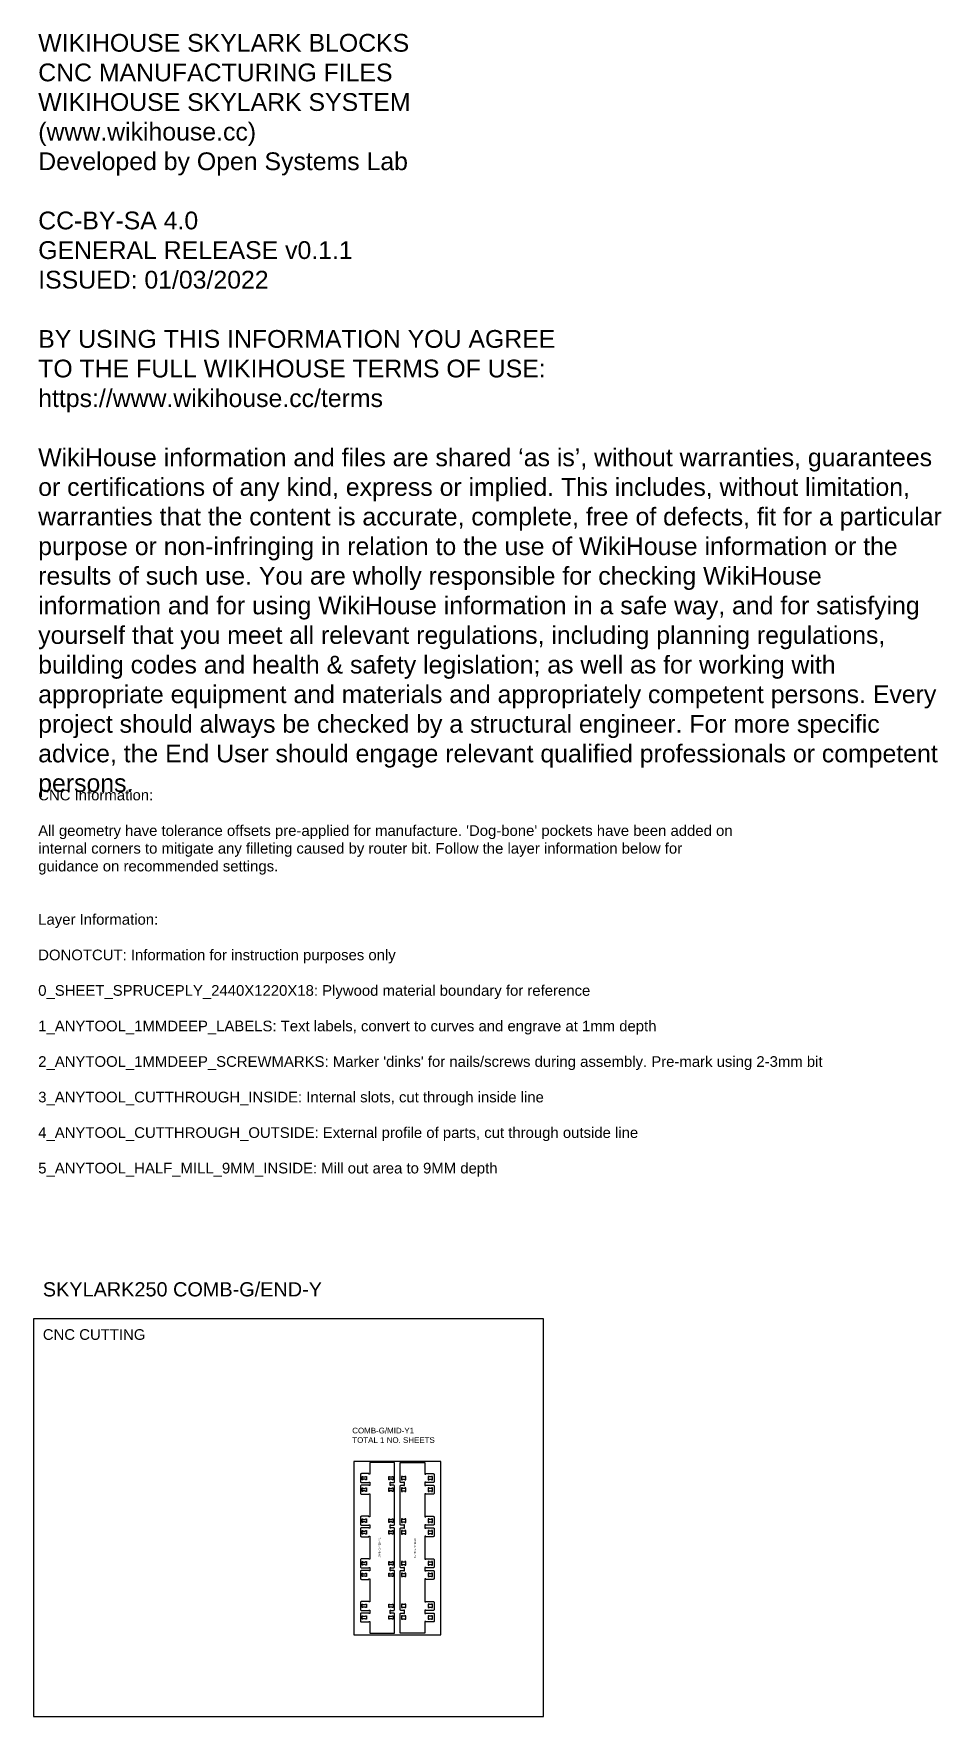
# Model space of a CAD drawing. Extents: x 0 to 12772, y 0 to 23683.
import ezdxf

# ---------------------------------------------------------------- set-up
doc = ezdxf.new("R2010")
doc.units = 0
for name, color, linetype in [('0_SHEET_SPRUCEPLY_2440X122', 1, 'CONTINUOUS'), ('1_ANYTOOL_1MMDEEP_LABELS_S', 2, 'CONTINUOUS'), ('3_ANYTOOL_CUTTHROUGH_INSID', 4, 'CONTINUOUS'), ('4_ANYTOOL_CUTTHROUGH_OUTSI', 5, 'CONTINUOUS'), ('DONOTCUT', 7, 'CONTINUOUS')]:
    doc.layers.add(name, color=color, linetype=linetype)
doc.styles.add('ARIAL_REGULAR', font='')
doc.styles.add('MONOTXT_REGULAR', font='')
doc.styles.get('ARIAL_REGULAR').set_extended_font_data('Arial')
doc.styles.get('MONOTXT_REGULAR').set_extended_font_data('Monotxt')

msp = doc.modelspace()

# ---------------------------------------------------------------- linework, layer by layer
at = {"layer": '0_SHEET_SPRUCEPLY_2440X122'}
msp.add_lwpolyline([(4507, 1147), (5727, 1147), (5727, 3587), (4507, 3587)], close=True, dxfattribs=at)
at = {"layer": '3_ANYTOOL_CUTTHROUGH_INSID'}
for points in [[(4669, 3330), (4669, 3336), (4634, 3336), (4634, 3330), (4621, 3330), (4621, 3378), (4634, 3378), (4634, 3372), (4669, 3372), (4669, 3378), (4682, 3378), (4682, 3330)], [(5044, 3372), (5044, 3378), (5057, 3378), (5057, 3330), (5044, 3330), (5044, 3336), (5009, 3336), (5009, 3330), (4996, 3330), (4996, 3378), (5009, 3378), (5009, 3372)], [(5190, 3372), (5190, 3378), (5177, 3378), (5177, 3330), (5190, 3330), (5190, 3336), (5225, 3336), (5225, 3330), (5238, 3330), (5238, 3378), (5225, 3378), (5225, 3372)], [(5565, 3330), (5565, 3336), (5600, 3336), (5600, 3330), (5613, 3330), (5613, 3378), (5600, 3378), (5600, 3372), (5565, 3372), (5565, 3378), (5552, 3378), (5552, 3330)], [(4669, 3214), (4682, 3214), (4682, 3166), (4669, 3166), (4669, 3172), (4634, 3172), (4634, 3166), (4621, 3166), (4621, 3214), (4634, 3214), (4634, 3208), (4669, 3208)], [(5044, 3172), (5009, 3172), (5009, 3166), (4996, 3166), (4996, 3214), (5009, 3214), (5009, 3208), (5044, 3208), (5044, 3214), (5057, 3214), (5057, 3166), (5044, 3166)], [(5190, 3172), (5225, 3172), (5225, 3166), (5238, 3166), (5238, 3214), (5225, 3214), (5225, 3208), (5190, 3208), (5190, 3214), (5177, 3214), (5177, 3166), (5190, 3166)], [(5565, 3214), (5552, 3214), (5552, 3166), (5565, 3166), (5565, 3172), (5600, 3172), (5600, 3166), (5613, 3166), (5613, 3214), (5600, 3214), (5600, 3208), (5565, 3208)], [(4669, 2730), (4669, 2736), (4634, 2736), (4634, 2730), (4621, 2730), (4621, 2778), (4634, 2778), (4634, 2772), (4669, 2772), (4669, 2778), (4682, 2778), (4682, 2730)], [(4669, 2614), (4682, 2614), (4682, 2566), (4669, 2566), (4669, 2572), (4634, 2572), (4634, 2566), (4621, 2566), (4621, 2614), (4634, 2614), (4634, 2608), (4669, 2608)], [(5044, 2772), (5044, 2778), (5057, 2778), (5057, 2730), (5044, 2730), (5044, 2736), (5009, 2736), (5009, 2730), (4996, 2730), (4996, 2778), (5009, 2778), (5009, 2772)], [(5044, 2572), (5009, 2572), (5009, 2566), (4996, 2566), (4996, 2614), (5009, 2614), (5009, 2608), (5044, 2608), (5044, 2614), (5057, 2614), (5057, 2566), (5044, 2566)], [(5190, 2772), (5190, 2778), (5177, 2778), (5177, 2730), (5190, 2730), (5190, 2736), (5225, 2736), (5225, 2730), (5238, 2730), (5238, 2778), (5225, 2778), (5225, 2772)], [(5190, 2572), (5225, 2572), (5225, 2566), (5238, 2566), (5238, 2614), (5225, 2614), (5225, 2608), (5190, 2608), (5190, 2614), (5177, 2614), (5177, 2566), (5190, 2566)], [(5565, 2730), (5565, 2736), (5600, 2736), (5600, 2730), (5613, 2730), (5613, 2778), (5600, 2778), (5600, 2772), (5565, 2772), (5565, 2778), (5552, 2778), (5552, 2730)], [(5565, 2614), (5552, 2614), (5552, 2566), (5565, 2566), (5565, 2572), (5600, 2572), (5600, 2566), (5613, 2566), (5613, 2614), (5600, 2614), (5600, 2608), (5565, 2608)], [(4669, 2130), (4669, 2136), (4634, 2136), (4634, 2130), (4621, 2130), (4621, 2178), (4634, 2178), (4634, 2172), (4669, 2172), (4669, 2178), (4682, 2178), (4682, 2130)], [(5044, 2172), (5044, 2178), (5057, 2178), (5057, 2130), (5044, 2130), (5044, 2136), (5009, 2136), (5009, 2130), (4996, 2130), (4996, 2178), (5009, 2178), (5009, 2172)], [(5190, 2172), (5190, 2178), (5177, 2178), (5177, 2130), (5190, 2130), (5190, 2136), (5225, 2136), (5225, 2130), (5238, 2130), (5238, 2178), (5225, 2178), (5225, 2172)], [(5565, 2130), (5565, 2136), (5600, 2136), (5600, 2130), (5613, 2130), (5613, 2178), (5600, 2178), (5600, 2172), (5565, 2172), (5565, 2178), (5552, 2178), (5552, 2130)], [(4669, 2014), (4682, 2014), (4682, 1966), (4669, 1966), (4669, 1972), (4634, 1972), (4634, 1966), (4621, 1966), (4621, 2014), (4634, 2014), (4634, 2008), (4669, 2008)], [(5044, 1972), (5009, 1972), (5009, 1966), (4996, 1966), (4996, 2014), (5009, 2014), (5009, 2008), (5044, 2008), (5044, 2014), (5057, 2014), (5057, 1966), (5044, 1966)], [(5190, 1972), (5225, 1972), (5225, 1966), (5238, 1966), (5238, 2014), (5225, 2014), (5225, 2008), (5190, 2008), (5190, 2014), (5177, 2014), (5177, 1966), (5190, 1966)], [(5565, 2014), (5552, 2014), (5552, 1966), (5565, 1966), (5565, 1972), (5600, 1972), (5600, 1966), (5613, 1966), (5613, 2014), (5600, 2014), (5600, 2008), (5565, 2008)], [(4669, 1530), (4669, 1536), (4634, 1536), (4634, 1530), (4621, 1530), (4621, 1578), (4634, 1578), (4634, 1572), (4669, 1572), (4669, 1578), (4682, 1578), (4682, 1530)], [(5044, 1572), (5044, 1578), (5057, 1578), (5057, 1530), (5044, 1530), (5044, 1536), (5009, 1536), (5009, 1530), (4996, 1530), (4996, 1578), (5009, 1578), (5009, 1572)], [(5190, 1572), (5190, 1578), (5177, 1578), (5177, 1530), (5190, 1530), (5190, 1536), (5225, 1536), (5225, 1530), (5238, 1530), (5238, 1578), (5225, 1578), (5225, 1572)], [(5565, 1530), (5565, 1536), (5600, 1536), (5600, 1530), (5613, 1530), (5613, 1578), (5600, 1578), (5600, 1572), (5565, 1572), (5565, 1578), (5552, 1578), (5552, 1530)], [(4669, 1414), (4682, 1414), (4682, 1366), (4669, 1366), (4669, 1372), (4634, 1372), (4634, 1366), (4621, 1366), (4621, 1414), (4634, 1414), (4634, 1408), (4669, 1408)], [(5044, 1372), (5009, 1372), (5009, 1366), (4996, 1366), (4996, 1414), (5009, 1414), (5009, 1408), (5044, 1408), (5044, 1414), (5057, 1414), (5057, 1366), (5044, 1366)], [(5190, 1372), (5225, 1372), (5225, 1366), (5238, 1366), (5238, 1414), (5225, 1414), (5225, 1408), (5190, 1408), (5190, 1414), (5177, 1414), (5177, 1366), (5190, 1366)], [(5565, 1414), (5552, 1414), (5552, 1366), (5565, 1366), (5565, 1372), (5600, 1372), (5600, 1366), (5613, 1366), (5613, 1414), (5600, 1414), (5600, 1408), (5565, 1408)]]:
    msp.add_lwpolyline(points, close=True, dxfattribs=at)
at = {"layer": '4_ANYTOOL_CUTTHROUGH_OUTSI'}
for points in [[(5027, 3290), (5066, 3290, 0.414214), (5078, 3302), (5078, 3572), (4730, 3572), (4730, 3410), (4717, 3410), (4717, 3416), (4611, 3416), (4611, 3416, 0.414214), (4600, 3404), (4600, 3302, 0.414214), (4611, 3290), (4717, 3290), (4717, 3296), (4730, 3296), (4730, 3248), (4717, 3248), (4717, 3254), (4611, 3254), (4611, 3254, 0.414214), (4600, 3242), (4600, 3140, 0.414214), (4611, 3128), (4717, 3128), (4717, 3134), (4730, 3134), (4730, 2810), (4717, 2810), (4717, 2816), (4611, 2816), (4611, 2816, 0.414214), (4600, 2804), (4600, 2702, 0.414214), (4611, 2690), (4717, 2690), (4717, 2696), (4730, 2696), (4730, 2648), (4717, 2648), (4717, 2654), (4611, 2654), (4611, 2654, 0.414214), (4600, 2642), (4600, 2540, 0.414214), (4611, 2528), (4717, 2528), (4717, 2534), (4730, 2534), (4730, 2210), (4717, 2210), (4717, 2216), (4611, 2216), (4611, 2216, 0.414214), (4600, 2204), (4600, 2102, 0.414214), (4611, 2090), (4717, 2090), (4717, 2096), (4730, 2096), (4730, 2048), (4717, 2048), (4717, 2054), (4611, 2054), (4611, 2054, 0.414214), (4600, 2042), (4600, 1940, 0.414214), (4611, 1928), (4717, 1928), (4717, 1934), (4730, 1934), (4730, 1610), (4717, 1610), (4717, 1616), (4611, 1616), (4611, 1616, 0.414214), (4600, 1604), (4600, 1502, 0.414214), (4611, 1490), (4717, 1490), (4717, 1496), (4730, 1496), (4730, 1448), (4717, 1448), (4717, 1454), (4611, 1454), (4611, 1454, 0.414214), (4600, 1442), (4600, 1340, 0.414214), (4611, 1328), (4717, 1328), (4717, 1334), (4730, 1334), (4730, 1172), (4730, 1172), (5078, 1172), (5078, 1442, 0.414214), (5066, 1454), (5027, 1454), (5027, 1448), (5014, 1448), (5014, 1496), (5027, 1496), (5027, 1490), (5066, 1490), (5066, 1490, 0.414214), (5078, 1502), (5078, 2042, 0.414214), (5066, 2054), (5027, 2054), (5027, 2048), (5014, 2048), (5014, 2096), (5027, 2096), (5027, 2090), (5066, 2090), (5066, 2090, 0.414214), (5078, 2102), (5078, 2642, 0.414214), (5066, 2654), (5027, 2654), (5027, 2648), (5014, 2648), (5014, 2696), (5027, 2696), (5027, 2690), (5066, 2690), (5066, 2690, 0.414214), (5078, 2702), (5078, 3242, 0.414214), (5066, 3254), (5027, 3254), (5027, 3248), (5014, 3248), (5014, 3296), (5027, 3296), (5027, 3290)], [(5207, 3290), (5168, 3290, -0.414214), (5156, 3302), (5156, 3572), (5504, 3572), (5504, 3410), (5517, 3410), (5517, 3416), (5623, 3416), (5623, 3416, -0.414214), (5634, 3404), (5634, 3302, -0.414214), (5623, 3290), (5517, 3290), (5517, 3296), (5504, 3296), (5504, 3248), (5517, 3248), (5517, 3254), (5623, 3254), (5623, 3254, -0.414214), (5634, 3242), (5634, 3140, -0.414214), (5623, 3128), (5517, 3128), (5517, 3134), (5504, 3134), (5504, 2810), (5517, 2810), (5517, 2816), (5623, 2816), (5623, 2816, -0.414214), (5634, 2804), (5634, 2702, -0.414214), (5623, 2690), (5517, 2690), (5517, 2696), (5504, 2696), (5504, 2648), (5517, 2648), (5517, 2654), (5623, 2654), (5623, 2654, -0.414214), (5634, 2642), (5634, 2540, -0.414214), (5623, 2528), (5517, 2528), (5517, 2534), (5504, 2534), (5504, 2210), (5517, 2210), (5517, 2216), (5623, 2216), (5623, 2216, -0.414214), (5634, 2204), (5634, 2102, -0.414214), (5623, 2090), (5517, 2090), (5517, 2096), (5504, 2096), (5504, 2048), (5517, 2048), (5517, 2054), (5623, 2054), (5623, 2054, -0.414214), (5634, 2042), (5634, 1940, -0.414214), (5623, 1928), (5517, 1928), (5517, 1934), (5504, 1934), (5504, 1610), (5517, 1610), (5517, 1616), (5623, 1616), (5623, 1616, -0.414214), (5634, 1604), (5634, 1502, -0.414214), (5623, 1490), (5517, 1490), (5517, 1496), (5504, 1496), (5504, 1448), (5517, 1448), (5517, 1454), (5623, 1454), (5623, 1454, -0.414214), (5634, 1442), (5634, 1340, -0.414214), (5623, 1328), (5517, 1328), (5517, 1334), (5504, 1334), (5504, 1172), (5504, 1172), (5156, 1172), (5156, 1442, -0.414214), (5168, 1454), (5207, 1454), (5207, 1448), (5220, 1448), (5220, 1496), (5207, 1496), (5207, 1490), (5168, 1490), (5168, 1490, -0.414214), (5156, 1502), (5156, 2042, -0.414214), (5168, 2054), (5207, 2054), (5207, 2048), (5220, 2048), (5220, 2096), (5207, 2096), (5207, 2090), (5168, 2090), (5168, 2090, -0.414214), (5156, 2102), (5156, 2642, -0.414214), (5168, 2654), (5207, 2654), (5207, 2648), (5220, 2648), (5220, 2696), (5207, 2696), (5207, 2690), (5168, 2690), (5168, 2690, -0.414214), (5156, 2702), (5156, 3242, -0.414214), (5168, 3254), (5207, 3254), (5207, 3248), (5220, 3248), (5220, 3296), (5207, 3296), (5207, 3290)]]:
    msp.add_lwpolyline(points, format="xyb", close=True, dxfattribs=at)
at = {"layer": 'DONOTCUT'}
msp.add_lwpolyline([(0, 0), (7173, 0), (7173, 5593), (0, 5593)], close=True, dxfattribs=at)

# ---------------------------------------------------------------- texts
at = {"layer": '1_ANYTOOL_1MMDEEP_LABELS_S', "char_height": 25, "width": 679.19, "attachment_point": 5, "style": 'MONOTXT_REGULAR'}
for insert, rotation in [((4868, 2374), 90), ((5366, 2370), 270)]:
    msp.add_mtext('COMB-G/MID-Y1', dxfattribs=dict(at, insert=insert, rotation=rotation))
at = {"layer": 'DONOTCUT', "attachment_point": 1, "style": 'ARIAL_REGULAR'}
for s, insert, char_height, width in [('{\\fArial;WIKIHOUSE SKYLARK BLOCKS}\\P{\\fArial;CNC MANUFACTURING FILES}\\P{\\fArial;WIKIHOUSE SKYLARK SYSTEM}\\P{\\fArial;(www.wikihouse.cc)}\\P{\\fArial;Developed by Open Systems Lab}\\P\\P{\\fArial;CC-BY-SA 4.0}\\P{\\fArial;GENERAL RELEASE v0.1.1}\\P{\\fArial;ISSUED: 01/03/2022}\\P\\P{\\fArial;BY USING THIS INFORMATION YOU AGREE }\\P{\\fArial;TO THE FULL WIKIHOUSE TERMS OF USE:}\\P{\\fArial;https://www.wikihouse.cc/terms}\\P\\P{\\fArial;WikiHouse information and files are shared }{\\fArial;‘as is}{\\fArial;’, without warranties, guarantees }\\P{\\fArial;or certifications of any kind, express or implied. This includes, without limitation, }\\P{\\fArial;warranties that the content is accurate, complete, free of defects, fit for a particular }\\P{\\fArial;purpose or non-infringing in relation to the use of WikiHouse information or the }\\P{\\fArial;results of such use. You are wholly responsible for checking WikiHouse }\\P{\\fArial;information and for using WikiHouse information in a safe way, and for satisfying }\\P{\\fArial;yourself that you meet all relevant regulations, including planning regulations, }\\P{\\fArial;building codes and health & safety legislation; as well as for working with }\\P{\\fArial;appropriate equipment and materials and appropriately competent persons. Every }\\P{\\fArial;project should always be checked by a structural engineer. For more specific }\\P{\\fArial;advice, the End User should engage relevant qualified professionals or competent }\\P{\\fArial;persons.}\\P', (64, 23679), 250, 12895.38), ("{\\fArial;CNC Information:}\\P\\P{\\fArial;All geometry have tolerance offsets pre-applied for manufacture. 'Dog-bone' pockets have been added on}\\P{\\fArial;internal corners to mitigate any filleting caused by router bit. Follow the layer information below for}\\P{\\fArial;guidance on recommended settings.}\\P\\P\\P{\\fArial;Layer Information:}\\P\\P{\\fArial;DONOTCUT: Information for instruction purposes only}\\P\\P{\\fArial;0_SHEET_SPRUCEPLY_2440X1220X18: Plywood material boundary for reference}\\P\\P{\\fArial;1_ANYTOOL_1MMDEEP_LABELS: Text labels, convert to curves and engrave at 1mm depth}\\P\\P{\\fArial;2_ANYTOOL_1MMDEEP_SCREWMARKS: Marker 'dinks' for nails/screws during assembly. Pre-mark using 2-3mm bit}\\P\\P{\\fArial;3_ANYTOOL_CUTTHROUGH_INSIDE: Internal slots, cut through inside line}\\P\\P{\\fArial;4_ANYTOOL_CUTTHROUGH_OUTSIDE: External profile of parts, cut through outside line}\\P\\P{\\fArial;5_ANYTOOL_HALF_MILL_9MM_INSIDE: Mill out area to 9MM depth}", (64, 13042), 150, 22265.22), ('SKYLARK250 COMB-G/END-Y', (129, 6110, 0), 200, 8219.57), ('CNC CUTTING', (129, 5449, 0), 150, 3150), ('{\\fArial;COMB-G/MID-Y1}\\P{\\fArial;TOTAL 1 NO. SHEETS}', (4483, 4062), 80, 2460.87)]:
    msp.add_mtext(s, dxfattribs=dict(at, insert=insert, char_height=char_height, width=width))

doc.saveas('drawing.dxf')
